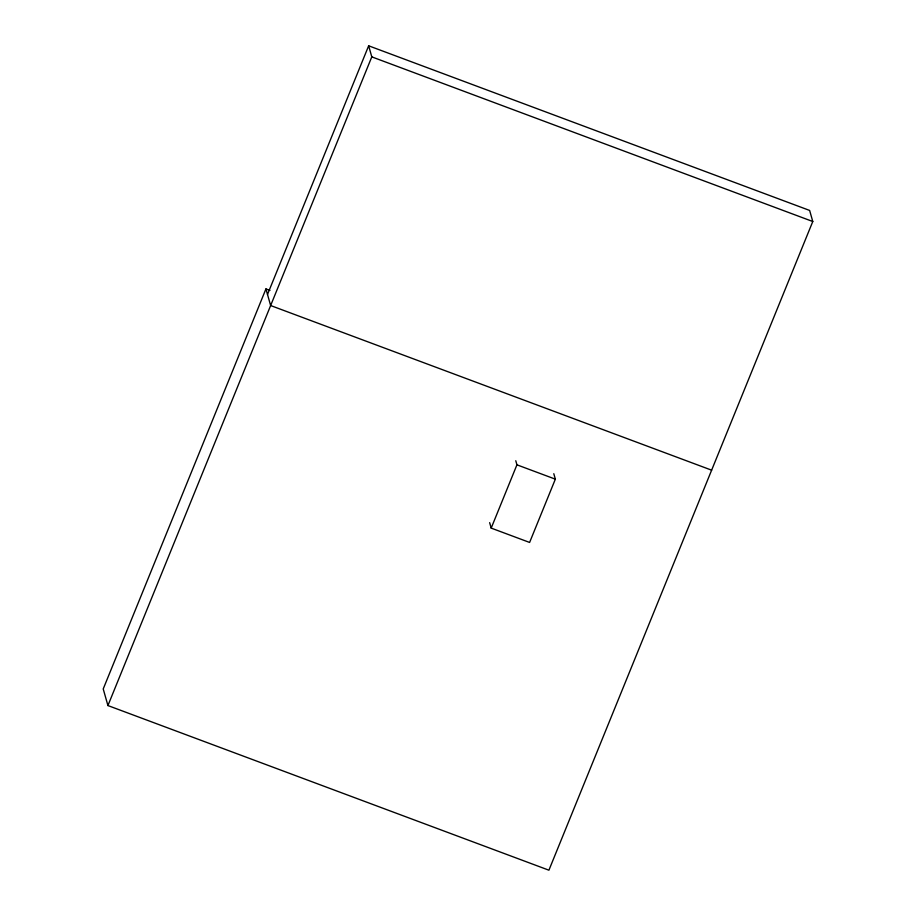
<?xml version="1.0" encoding="UTF-8"?>
<svg xmlns="http://www.w3.org/2000/svg" width="916" height="916" viewBox="0 0 916 916"><rect width="100%" height="100%" fill="white"/><g stroke="black" fill="none" stroke-linecap="round" stroke-linejoin="round"><path stroke-width="1.37" d="M269.957 290.429L265.938 288.929L103.222 688.947L107.928 705.56L548.913 870.2L812.778 221.512L809.641 210.44L368.656 45.8L267.506 294.46M107.928 705.56L371.793 56.872L368.656 45.8M553.802 473.698L555.348 479.16L529.608 542.444L491.194 528.108L516.933 464.824L515.777 460.725M371.793 56.872L812.778 221.512M711.629 470.171L270.644 305.543L265.938 288.929M516.933 464.824L555.348 479.16M489.648 522.647L491.194 528.108"/></g></svg>
